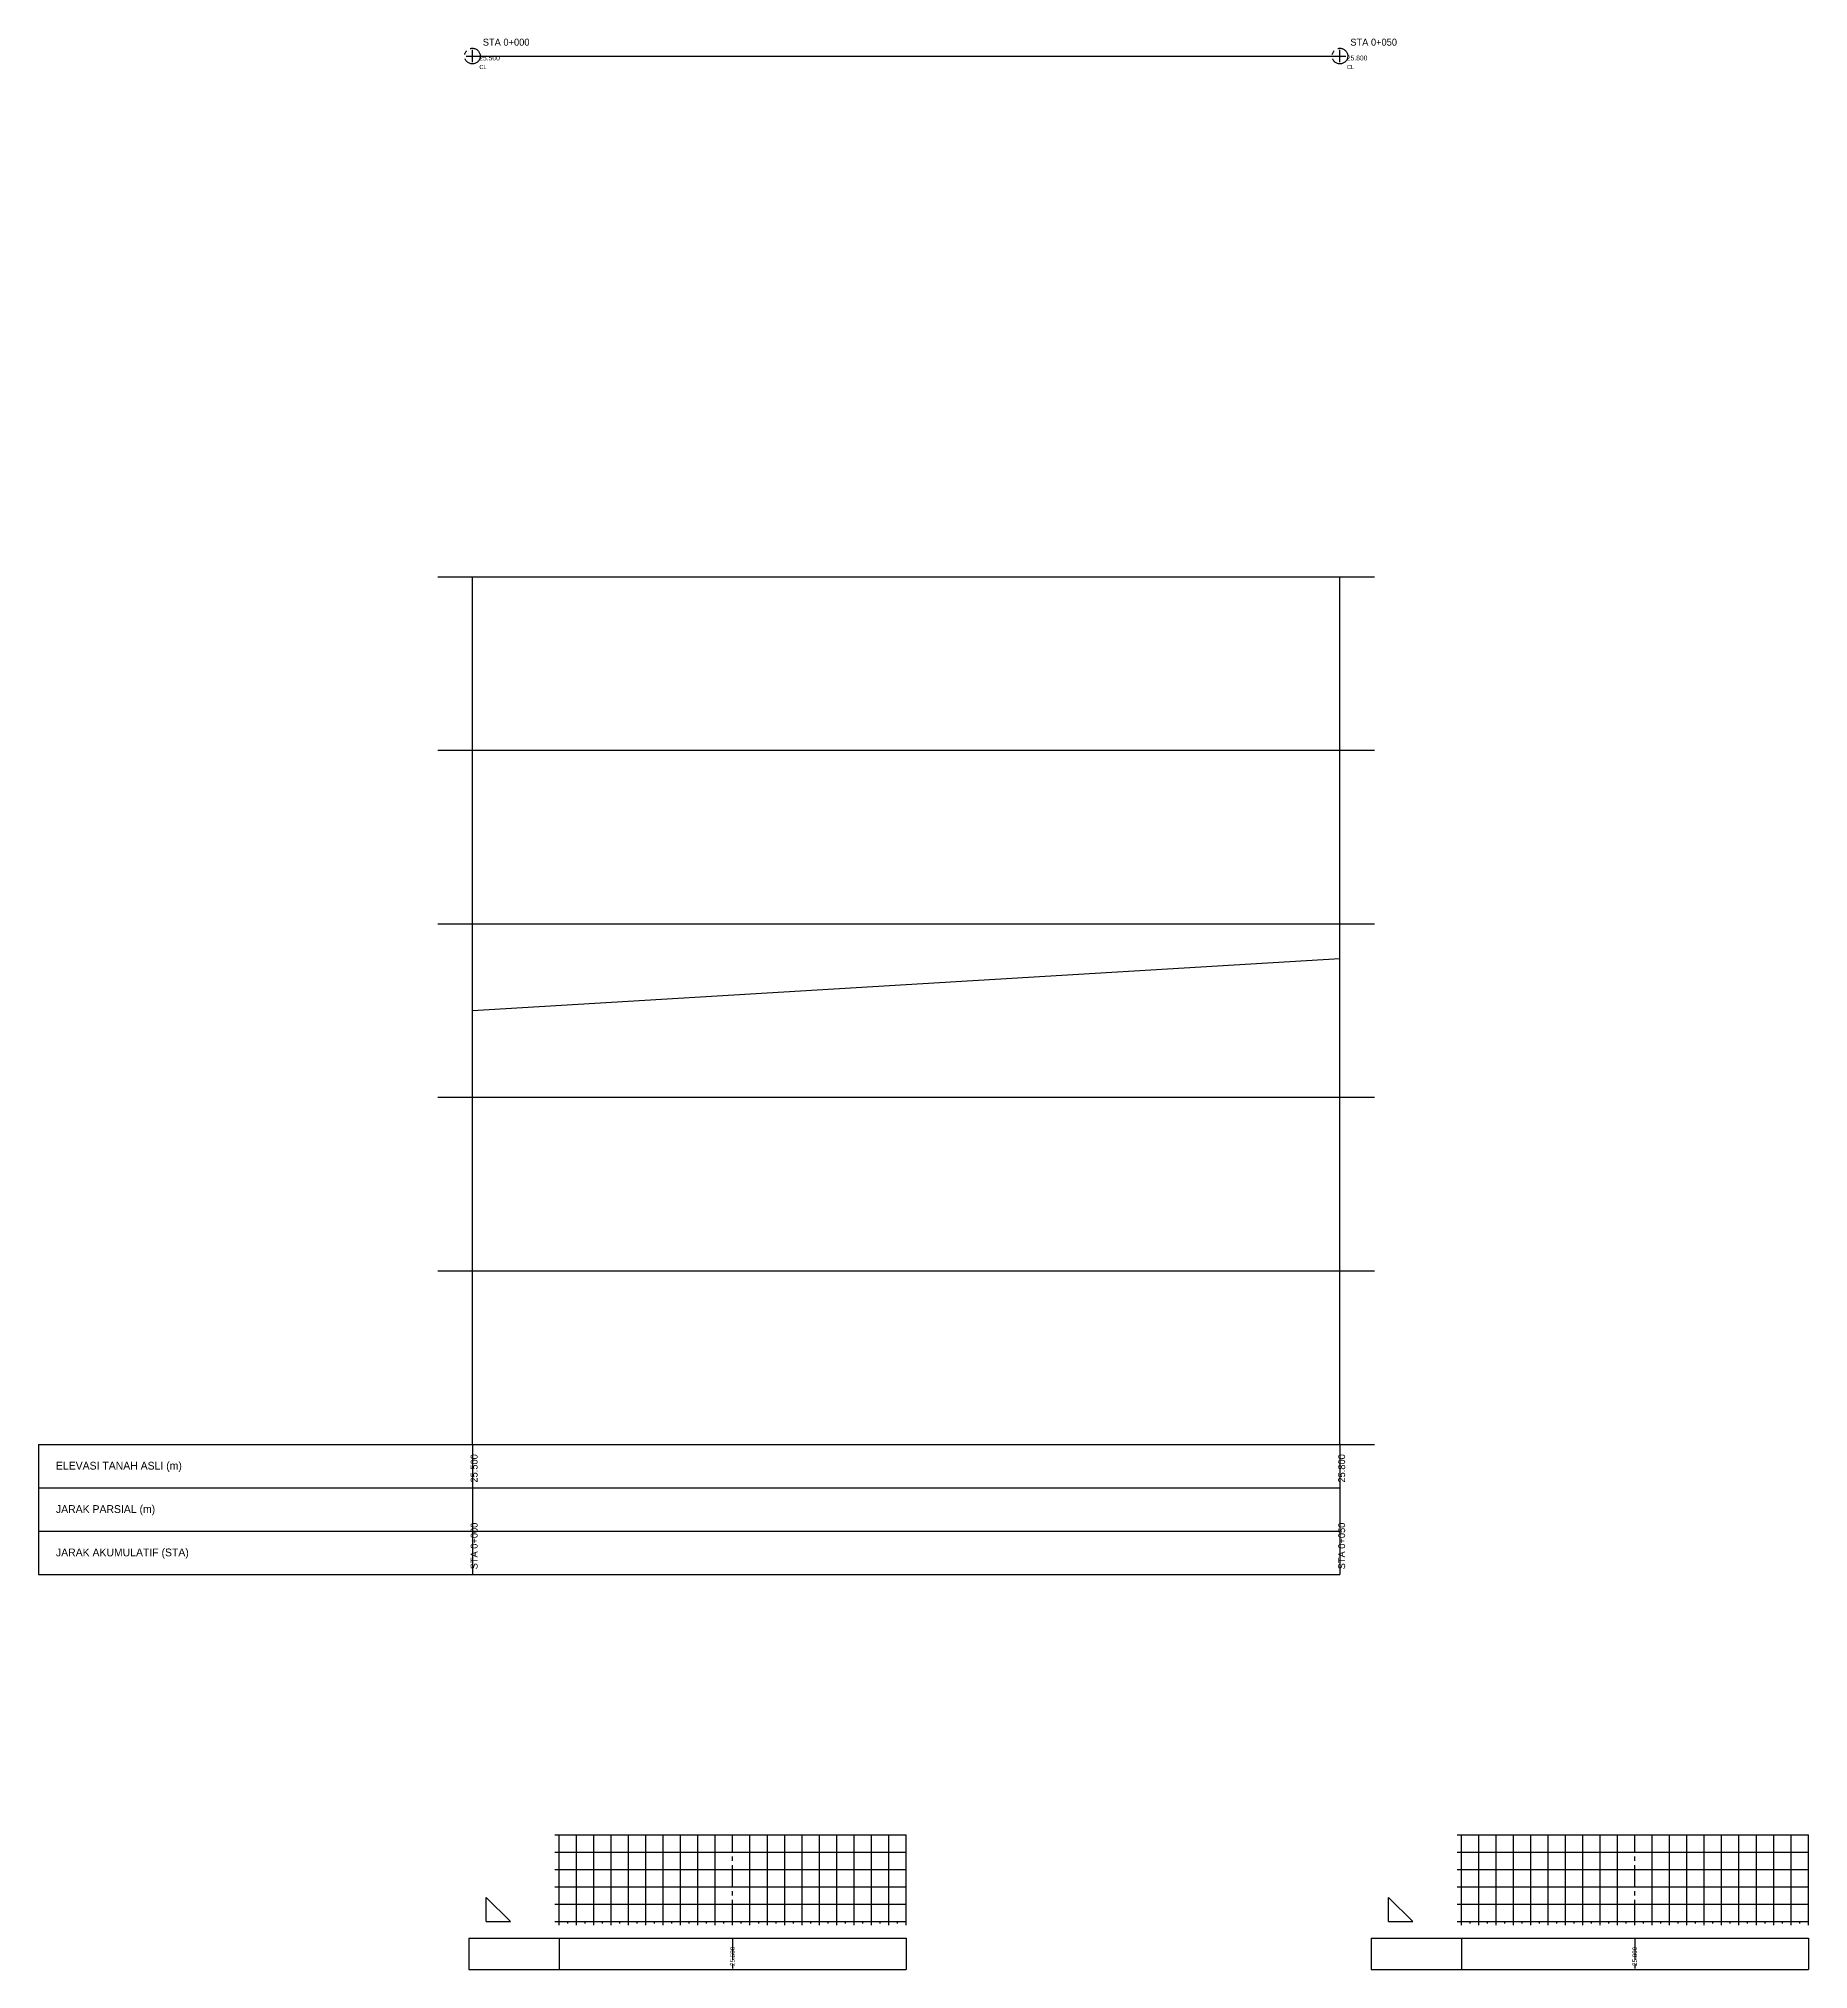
# Model space of a CAD drawing. Header units: metres. Extents: x 784975 to 785077, y 9294890 to 9295001.
import ezdxf

# ---------------------------------------------------------------- set-up
doc = ezdxf.new("R2010")
doc.units = ezdxf.units.M
doc.linetypes.add('CENTER', pattern=[2, 1.25, -0.25, 0.25, -0.25])
for name, color, linetype in [('SURV_AS_JALAN', 1, 'CENTER'), ('SURV_EGL_TANAH', 3, 'CONTINUOUS'), ('SURV_ELEVASI_EXISTING', 1, 'CONTINUOUS'), ('SURV_GRID', 8, 'CONTINUOUS'), ('SURV_KODE_TITIK', 4, 'CONTINUOUS'), ('SURV_TABEL_BAND', 8, 'CONTINUOUS'), ('SURV_TEKS_INFO', 7, 'CONTINUOUS'), ('SURV_TEPI_JALAN', 2, 'CONTINUOUS'), ('SURV_TITIK_SURVEI', 3, 'CONTINUOUS')]:
    doc.layers.add(name, color=color, linetype=linetype)

msp = doc.modelspace()

# ---------------------------------------------------------------- linework, layer by layer
at = {"layer": 'SURV_AS_JALAN', "linetype": 'CENTER'}
for p, q in [((785015, 9294892.5), (785015, 9294897.5)), ((785067, 9294892.5), (785067, 9294897.5))]:
    msp.add_line(p, q, dxfattribs=at)
at = {"layer": 'SURV_AS_JALAN'}
for p, q in [((785015, 9294891.55), (785015, 9294889.75)), ((785067, 9294891.55), (785067, 9294889.75))]:
    msp.add_line(p, q, dxfattribs=at)
at = {"layer": 'SURV_AS_JALAN', "linetype": 'CENTER'}
msp.add_polyline3d([(785000, 9295000, 25.5), (785050, 9295000, 25.8)], dxfattribs=at)
at = {"layer": 'SURV_AS_JALAN'}
for centre in [(785000, 9295000), (785050, 9295000)]:
    msp.add_circle(centre, 0.45, dxfattribs=at)
at = {"layer": 'SURV_EGL_TANAH'}
msp.add_lwpolyline([(785000, 9294945), (785050, 9294948)], dxfattribs=at)
at = {"layer": 'SURV_GRID'}
for p, q in [((784998, 9294970), (785052, 9294970)), ((785000, 9294920), (785000, 9294970)), ((785050, 9294920), (785050, 9294970)), ((784998, 9294960), (785052, 9294960)), ((784998, 9294950), (785052, 9294950)), ((784998, 9294940), (785052, 9294940)), ((784998, 9294930), (785052, 9294930)), ((784998, 9294920), (785052, 9294920)), ((785004.75, 9294897.5), (785005, 9294897.5)), ((785005, 9294897.5), (785025, 9294897.5)), ((785005, 9294892.5), (785005, 9294897.5)), ((785005, 9294897.5), (785025, 9294897.5)), ((785005, 9294892.5), (785005, 9294897.5)), ((785006, 9294892.5), (785006, 9294897.5)), ((785007, 9294892.5), (785007, 9294897.5)), ((785008, 9294892.5), (785008, 9294897.5)), ((785009, 9294892.5), (785009, 9294897.5)), ((785010, 9294892.5), (785010, 9294897.5)), ((785011, 9294892.5), (785011, 9294897.5)), ((785012, 9294892.5), (785012, 9294897.5)), ((785013, 9294892.5), (785013, 9294897.5)), ((785014, 9294892.5), (785014, 9294897.5)), ((785016, 9294892.5), (785016, 9294897.5)), ((785017, 9294892.5), (785017, 9294897.5)), ((785018, 9294892.5), (785018, 9294897.5)), ((785019, 9294892.5), (785019, 9294897.5)), ((785020, 9294892.5), (785020, 9294897.5)), ((785021, 9294892.5), (785021, 9294897.5)), ((785022, 9294892.5), (785022, 9294897.5)), ((785023, 9294892.5), (785023, 9294897.5)), ((785024, 9294892.5), (785024, 9294897.5)), ((785025, 9294892.5), (785025, 9294897.5)), ((785025, 9294892.5), (785025, 9294897.5)), ((785056.75, 9294897.5), (785057, 9294897.5)), ((785057, 9294897.5), (785077, 9294897.5)), ((785057, 9294892.5), (785057, 9294897.5)), ((785057, 9294897.5), (785077, 9294897.5)), ((785057, 9294892.5), (785057, 9294897.5)), ((785058, 9294892.5), (785058, 9294897.5)), ((785059, 9294892.5), (785059, 9294897.5)), ((785060, 9294892.5), (785060, 9294897.5)), ((785061, 9294892.5), (785061, 9294897.5)), ((785062, 9294892.5), (785062, 9294897.5)), ((785063, 9294892.5), (785063, 9294897.5)), ((785064, 9294892.5), (785064, 9294897.5)), ((785065, 9294892.5), (785065, 9294897.5)), ((785066, 9294892.5), (785066, 9294897.5)), ((785068, 9294892.5), (785068, 9294897.5)), ((785069, 9294892.5), (785069, 9294897.5)), ((785070, 9294892.5), (785070, 9294897.5)), ((785071, 9294892.5), (785071, 9294897.5)), ((785072, 9294892.5), (785072, 9294897.5)), ((785073, 9294892.5), (785073, 9294897.5)), ((785074, 9294892.5), (785074, 9294897.5)), ((785075, 9294892.5), (785075, 9294897.5)), ((785076, 9294892.5), (785076, 9294897.5)), ((785077, 9294892.5), (785077, 9294897.5)), ((785077, 9294892.5), (785077, 9294897.5)), ((785004.75, 9294896.5), (785005, 9294896.5)), ((785005, 9294896.5), (785025, 9294896.5)), ((785056.75, 9294896.5), (785057, 9294896.5)), ((785057, 9294896.5), (785077, 9294896.5)), ((785004.75, 9294895.5), (785005, 9294895.5)), ((785005, 9294895.5), (785025, 9294895.5)), ((785056.75, 9294895.5), (785057, 9294895.5)), ((785057, 9294895.5), (785077, 9294895.5)), ((785004.75, 9294894.5), (785005, 9294894.5)), ((785005, 9294894.5), (785025, 9294894.5)), ((785056.75, 9294894.5), (785057, 9294894.5)), ((785057, 9294894.5), (785077, 9294894.5)), ((785004.75, 9294893.5), (785005, 9294893.5)), ((785005, 9294893.5), (785025, 9294893.5)), ((785056.75, 9294893.5), (785057, 9294893.5)), ((785057, 9294893.5), (785077, 9294893.5)), ((785004.75, 9294892.5), (785005, 9294892.5)), ((785005, 9294892.5), (785025, 9294892.5)), ((785005, 9294892.3), (785005, 9294892.5)), ((785005, 9294892.5), (785025, 9294892.5)), ((785005.5, 9294892.4), (785005.5, 9294892.5)), ((785006, 9294892.3), (785006, 9294892.5)), ((785006.5, 9294892.4), (785006.5, 9294892.5)), ((785007, 9294892.3), (785007, 9294892.5)), ((785007.5, 9294892.4), (785007.5, 9294892.5)), ((785008, 9294892.3), (785008, 9294892.5)), ((785008.5, 9294892.4), (785008.5, 9294892.5)), ((785009, 9294892.3), (785009, 9294892.5)), ((785009.5, 9294892.4), (785009.5, 9294892.5)), ((785010, 9294892.3), (785010, 9294892.5)), ((785010.5, 9294892.4), (785010.5, 9294892.5)), ((785011, 9294892.3), (785011, 9294892.5)), ((785011.5, 9294892.4), (785011.5, 9294892.5)), ((785012, 9294892.3), (785012, 9294892.5)), ((785012.5, 9294892.4), (785012.5, 9294892.5)), ((785013, 9294892.3), (785013, 9294892.5)), ((785013.5, 9294892.4), (785013.5, 9294892.5)), ((785014, 9294892.3), (785014, 9294892.5)), ((785014.5, 9294892.4), (785014.5, 9294892.5)), ((785015, 9294892.3), (785015, 9294892.5)), ((785015.5, 9294892.4), (785015.5, 9294892.5)), ((785016, 9294892.3), (785016, 9294892.5)), ((785016.5, 9294892.4), (785016.5, 9294892.5)), ((785017, 9294892.3), (785017, 9294892.5)), ((785017.5, 9294892.4), (785017.5, 9294892.5)), ((785018, 9294892.3), (785018, 9294892.5)), ((785018.5, 9294892.4), (785018.5, 9294892.5)), ((785019, 9294892.3), (785019, 9294892.5)), ((785019.5, 9294892.4), (785019.5, 9294892.5)), ((785020, 9294892.3), (785020, 9294892.5)), ((785020.5, 9294892.4), (785020.5, 9294892.5)), ((785021, 9294892.3), (785021, 9294892.5)), ((785021.5, 9294892.4), (785021.5, 9294892.5)), ((785022, 9294892.3), (785022, 9294892.5)), ((785022.5, 9294892.4), (785022.5, 9294892.5)), ((785023, 9294892.3), (785023, 9294892.5)), ((785023.5, 9294892.4), (785023.5, 9294892.5)), ((785024, 9294892.3), (785024, 9294892.5)), ((785024.5, 9294892.4), (785024.5, 9294892.5)), ((785025, 9294892.3), (785025, 9294892.5)), ((785056.75, 9294892.5), (785057, 9294892.5)), ((785057, 9294892.5), (785077, 9294892.5)), ((785057, 9294892.3), (785057, 9294892.5)), ((785057, 9294892.5), (785077, 9294892.5)), ((785057.5, 9294892.4), (785057.5, 9294892.5)), ((785058, 9294892.3), (785058, 9294892.5)), ((785058.5, 9294892.4), (785058.5, 9294892.5)), ((785059, 9294892.3), (785059, 9294892.5)), ((785059.5, 9294892.4), (785059.5, 9294892.5)), ((785060, 9294892.3), (785060, 9294892.5)), ((785060.5, 9294892.4), (785060.5, 9294892.5)), ((785061, 9294892.3), (785061, 9294892.5)), ((785061.5, 9294892.4), (785061.5, 9294892.5)), ((785062, 9294892.3), (785062, 9294892.5)), ((785062.5, 9294892.4), (785062.5, 9294892.5)), ((785063, 9294892.3), (785063, 9294892.5)), ((785063.5, 9294892.4), (785063.5, 9294892.5)), ((785064, 9294892.3), (785064, 9294892.5)), ((785064.5, 9294892.4), (785064.5, 9294892.5)), ((785065, 9294892.3), (785065, 9294892.5)), ((785065.5, 9294892.4), (785065.5, 9294892.5)), ((785066, 9294892.3), (785066, 9294892.5)), ((785066.5, 9294892.4), (785066.5, 9294892.5)), ((785067, 9294892.3), (785067, 9294892.5)), ((785067.5, 9294892.4), (785067.5, 9294892.5)), ((785068, 9294892.3), (785068, 9294892.5)), ((785068.5, 9294892.4), (785068.5, 9294892.5)), ((785069, 9294892.3), (785069, 9294892.5)), ((785069.5, 9294892.4), (785069.5, 9294892.5)), ((785070, 9294892.3), (785070, 9294892.5)), ((785070.5, 9294892.4), (785070.5, 9294892.5)), ((785071, 9294892.3), (785071, 9294892.5)), ((785071.5, 9294892.4), (785071.5, 9294892.5)), ((785072, 9294892.3), (785072, 9294892.5)), ((785072.5, 9294892.4), (785072.5, 9294892.5)), ((785073, 9294892.3), (785073, 9294892.5)), ((785073.5, 9294892.4), (785073.5, 9294892.5)), ((785074, 9294892.3), (785074, 9294892.5)), ((785074.5, 9294892.4), (785074.5, 9294892.5)), ((785075, 9294892.3), (785075, 9294892.5)), ((785075.5, 9294892.4), (785075.5, 9294892.5)), ((785076, 9294892.3), (785076, 9294892.5)), ((785076.5, 9294892.4), (785076.5, 9294892.5)), ((785077, 9294892.3), (785077, 9294892.5))]:
    msp.add_line(p, q, dxfattribs=at)
at = {"layer": 'SURV_TABEL_BAND'}
for p, q in [((784975, 9294920), (785050, 9294920)), ((784975, 9294920), (784975, 9294912.5)), ((785000, 9294920), (785000, 9294912.5)), ((785000, 9294920), (785000, 9294912.5)), ((785050, 9294920), (785050, 9294912.5)), ((785050, 9294920), (785050, 9294912.5)), ((784975, 9294917.5), (785050, 9294917.5)), ((784975, 9294915), (785050, 9294915)), ((784975, 9294912.5), (785050, 9294912.5)), ((784999.8, 9294891.55), (785025, 9294891.55)), ((784999.8, 9294891.55), (784999.8, 9294889.75)), ((785005, 9294891.55), (785005, 9294889.75)), ((785025, 9294891.55), (785025, 9294889.75)), ((785051.8, 9294891.55), (785077, 9294891.55)), ((785051.8, 9294891.55), (785051.8, 9294889.75)), ((785057, 9294891.55), (785057, 9294889.75)), ((785077, 9294891.55), (785077, 9294889.75)), ((784999.8, 9294889.75), (785025, 9294889.75)), ((785051.8, 9294889.75), (785077, 9294889.75))]:
    msp.add_line(p, q, dxfattribs=at)
at = {"layer": 'SURV_TEKS_INFO'}
for p, q in [((785000.8, 9294892.5), (785000.8, 9294893.9)), ((785000.8, 9294893.9), (785002.2, 9294892.5)), ((785052.8, 9294892.5), (785052.8, 9294893.9)), ((785052.8, 9294893.9), (785054.2, 9294892.5)), ((785000.8, 9294892.5), (785002.2, 9294892.5)), ((785052.8, 9294892.5), (785054.2, 9294892.5))]:
    msp.add_line(p, q, dxfattribs=at)
at = {"layer": 'SURV_TEPI_JALAN'}
msp.add_polyline3d([(785000, 9295000, 25.5), (785050, 9295000, 25.8)], dxfattribs=at)
msp.add_polyline3d([(785000, 9295000, 25.5), (785050, 9295000, 25.8)], dxfattribs=at)
at = {"layer": 'SURV_TITIK_SURVEI'}
for p, q in [((784999.65, 9295000), (785000.35, 9295000)), ((785000, 9294999.65), (785000, 9295000.35)), ((785049.65, 9295000), (785050.35, 9295000)), ((785050, 9294999.65), (785050, 9295000.35))]:
    msp.add_line(p, q, dxfattribs=at)
for p in [(785000, 9295000, 25.5), (785050, 9295000, 25.8)]:
    msp.add_point(p, dxfattribs=at)

# ---------------------------------------------------------------- texts
at = {"layer": 'SURV_AS_JALAN'}
for s, p in [('STA 0+000', (785000.6, 9295000.6)), ('STA 0+050', (785050.6, 9295000.6))]:
    msp.add_text(s, height=0.4, dxfattribs=at).set_placement(p)
at = {"layer": 'SURV_ELEVASI_EXISTING'}
for s, p in [('25.500', (785000.4, 9294999.75)), ('25.800', (785050.4, 9294999.75))]:
    msp.add_text(s, height=0.28, dxfattribs=at).set_placement(p)
for s, p in [('25.500', (785015.12, 9294889.95)), ('25.800', (785067.12, 9294889.95))]:
    msp.add_text(s, height=0.26, rotation=90, dxfattribs=at).set_placement(p)
at = {"layer": 'SURV_KODE_TITIK'}
for p in [(785000.4, 9294999.25), (785050.4, 9294999.25)]:
    msp.add_text('CL', height=0.24, dxfattribs=at).set_placement(p)
at = {"layer": 'SURV_TEKS_INFO'}
for s, p in [('25.500', (785000.3, 9294917.8)), ('25.800', (785050.3, 9294917.8)), ('STA 0+000', (785000.3, 9294912.8)), ('STA 0+050', (785050.3, 9294912.8))]:
    msp.add_text(s, height=0.4, rotation=90, dxfattribs=at).set_placement(p)
for s, p in [('ELEVASI TANAH ASLI (m)', (784976, 9294918.55)), ('JARAK PARSIAL (m)', (784976, 9294916.05)), ('JARAK AKUMULATIF (STA)', (784976, 9294913.55))]:
    msp.add_text(s, height=0.45, dxfattribs=at).set_placement(p)

doc.saveas('drawing.dxf')
